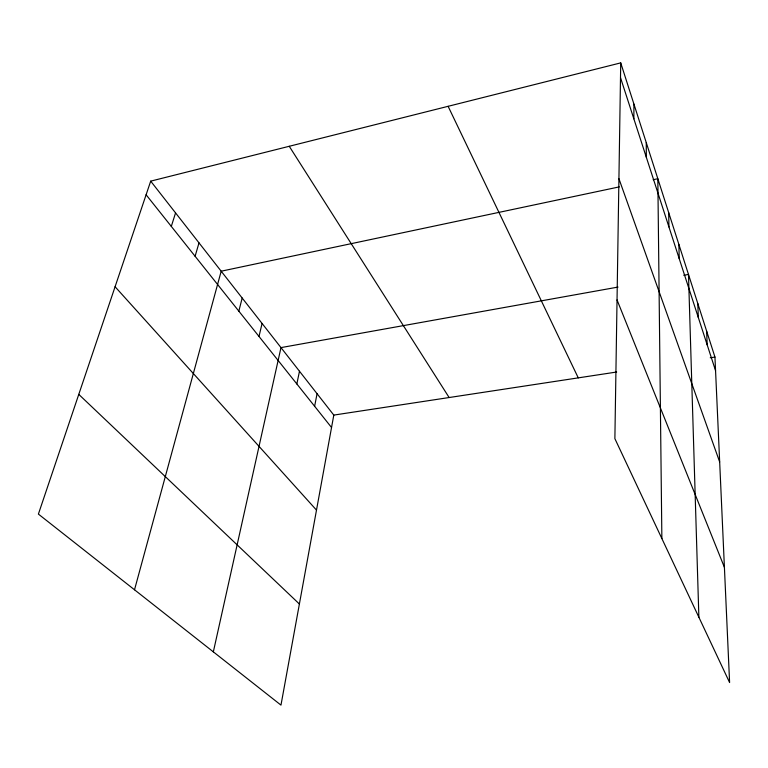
<?xml version="1.0" encoding="UTF-8"?>
<svg xmlns="http://www.w3.org/2000/svg" width="768" height="768" viewBox="0 0 768 768"><rect width="100%" height="100%" fill="white"/><g stroke="black" fill="none" stroke-linecap="round" stroke-linejoin="round"><path stroke-width="1.15" d="M633.85 118.819L633.936 104.112M620.726 62.88L614.88 438.653L729.6 682.55L714.95 357.062L620.726 62.88L150.701 181.142L38.4 514.09L280.973 705.12L333.802 415.094L150.701 181.142M314.621 406.272L317.069 393.715M296.842 383.952L299.482 371.242M213.341 651.859L280.982 347.606L618.029 287.078M258.998 336.451L262.08 323.453M238.838 311.155L242.179 298.022M134.515 589.786L221.184 271.2L619.344 186.874M195.101 256.262L199.008 242.87M171.312 226.406L175.555 212.899M653.165 179.712L657.83 178.723L661.872 538.55M683.779 275.28L688.483 274.426L698.88 617.232M333.802 415.094L616.685 372.019M710.256 357.773L714.95 357.062M78.778 394.387L299.386 604.003M115.085 286.742L316.493 510.096M146.102 194.765L331.546 427.507M289.248 146.285L449.136 397.536M448.109 106.31L578.266 377.875M617.04 299.933L724.416 567.331M618.922 178.694L719.674 462M620.496 77.645L715.565 370.685M706.627 331.066L707.184 344.861M697.814 303.571L698.314 317.52M678.874 244.435L679.229 258.682M668.678 212.592L668.938 226.973M646.272 142.646L646.32 157.258"/></g></svg>
